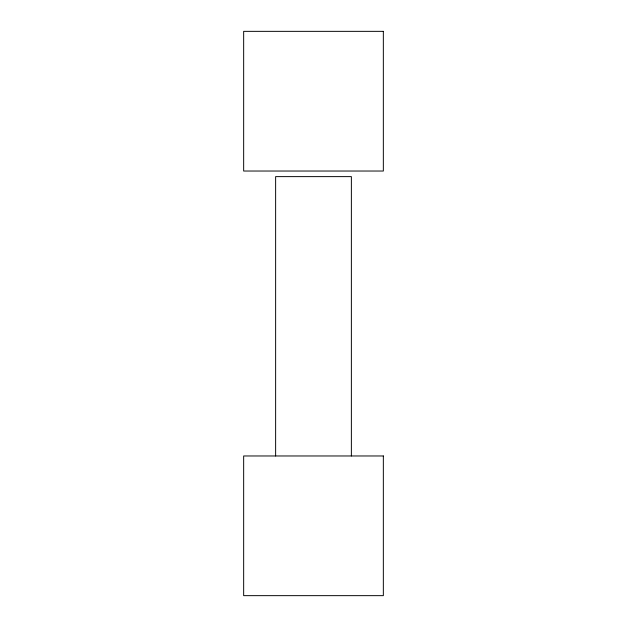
<?xml version="1.0" encoding="UTF-8"?>
<svg xmlns="http://www.w3.org/2000/svg" width="627" height="627" viewBox="0 0 627 627"><rect width="100%" height="100%" fill="white"/><g stroke="black" fill="none" stroke-linecap="round" stroke-linejoin="round"><path stroke-width="0.94" d="M351.371 455.97L351.371 176.618L275.629 176.618L275.629 455.97M383.34 31.35L243.66 31.35L243.66 171.03L383.34 171.03L383.34 31.35M383.34 455.97L243.66 455.97L243.66 595.65L383.34 595.65L383.34 455.97"/></g></svg>
